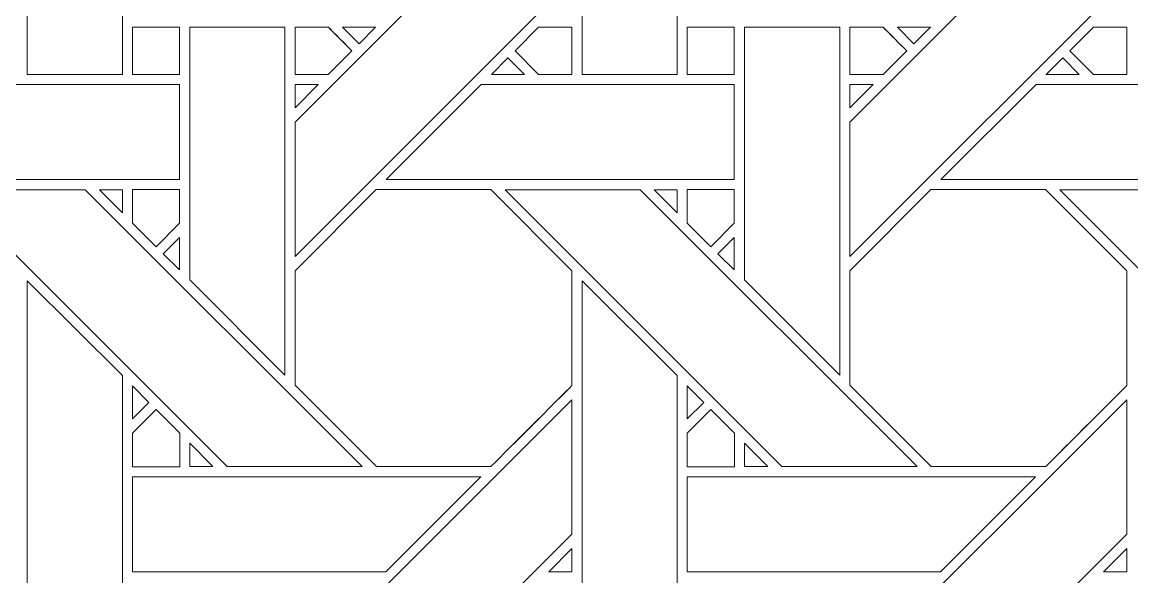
# Model space of a CAD drawing. Header units: inches. Extents: x 4.4 to 20.4, y 1.1 to 17.1.
# Drawn here: x 14.051 to 15.949, y 11.99 to 12.939 of the extents above; entities that cross this region are included whole.
import ezdxf

# ---------------------------------------------------------------- set-up
doc = ezdxf.new("R2010")
doc.units = ezdxf.units.IN
doc.header["$MEASUREMENT"] = 0
doc.layers.add('Design', color=7, linetype='Continuous', lineweight=0)

msp = doc.modelspace()

# ---------------------------------------------------------------- linework, layer by layer
at = {"layer": 'Design'}
for points, knots in [([(4.3829, 17.0948), (4.3829, 17.0948), (4.3829, 1.0948), (4.3829, 1.0948), (4.3829, 1.0948), (20.3829, 1.0948), (20.3829, 1.0948), (20.3829, 1.0948), (20.3829, 17.0948), (20.3829, 17.0948), (20.3829, 17.0948), (4.3829, 17.0948), (4.3829, 17.0948)], [0, 0, 0, 0, 1, 1, 1, 2, 2, 2, 3, 3, 3, 4, 4, 4, 4]), ([(19.3728, 16.2388), (19.3728, 16.2388), (5.2388, 16.2388), (5.2388, 16.2388), (5.2388, 16.2388), (5.2388, 1.9507), (5.2388, 1.9507), (5.2388, 1.9507), (19.5269, 1.9507), (19.5269, 1.9507), (19.5269, 1.9507), (19.5269, 16.2388), (19.5269, 16.2388), (19.5269, 16.2388), (19.3728, 16.2388), (19.3728, 16.2388)], [0, 0, 0, 0, 1, 1, 1, 2, 2, 2, 3, 3, 3, 4, 4, 4, 5, 5, 5, 5]), ([(14.0599, 12.8493), (14.0599, 12.8493), (14.0599, 13.4452), (14.0599, 13.4452), (14.0599, 13.4452), (14.2227, 13.283), (14.2227, 13.283), (14.2227, 13.283), (14.2227, 12.8493), (14.2227, 12.8493), (14.2227, 12.8493), (14.0599, 12.8493), (14.0599, 12.8493)], [0, 0, 0, 0, 1, 1, 1, 2, 2, 2, 3, 3, 3, 4, 4, 4, 4]), ([(15.0087, 12.8493), (15.0087, 12.8493), (15.0087, 13.4452), (15.0087, 13.4452), (15.0087, 13.4452), (15.1714, 13.283), (15.1714, 13.283), (15.1714, 13.283), (15.1714, 12.8493), (15.1714, 12.8493), (15.1714, 12.8493), (15.0087, 12.8493), (15.0087, 12.8493)], [0, 0, 0, 0, 1, 1, 1, 2, 2, 2, 3, 3, 3, 4, 4, 4, 4]), ([(14.9915, 13.0116), (14.9915, 13.0116), (14.5179, 12.5379), (14.5179, 12.5379), (14.5179, 12.5379), (14.5179, 12.768), (14.5179, 12.768), (14.5179, 12.768), (14.9915, 13.2416), (14.9915, 13.2416), (14.9915, 13.2416), (14.9915, 13.0116), (14.9915, 13.0116)], [0, 0, 0, 0, 1, 1, 1, 2, 2, 2, 3, 3, 3, 4, 4, 4, 4]), ([(15.4666, 12.5379), (15.4666, 12.5379), (15.4666, 12.768), (15.4666, 12.768), (15.4666, 12.768), (15.9403, 13.2416), (15.9403, 13.2416), (15.9403, 13.2416), (15.9403, 13.0116), (15.9403, 13.0116), (15.9403, 13.0116), (15.4666, 12.5379), (15.4666, 12.5379)], [0, 0, 0, 0, 1, 1, 1, 2, 2, 2, 3, 3, 3, 4, 4, 4, 4]), ([(14.24, 12.9301), (14.24, 12.9301), (14.3203, 12.9301), (14.3203, 12.9301), (14.3203, 12.9301), (14.3203, 12.8494), (14.3203, 12.8494), (14.3203, 12.8494), (14.24, 12.8494), (14.24, 12.8494), (14.24, 12.8494), (14.24, 12.9301), (14.24, 12.9301)], [0, 0, 0, 0, 1, 1, 1, 2, 2, 2, 3, 3, 3, 4, 4, 4, 4]), ([(14.24, 12.8494), (14.24, 12.8494), (14.24, 12.9301), (14.24, 12.9301), (14.24, 12.9301), (14.3203, 12.9301), (14.3203, 12.9301), (14.3203, 12.9301), (14.3203, 12.8494), (14.3203, 12.8494), (14.3203, 12.8494), (14.24, 12.8494), (14.24, 12.8494)], [0, 0, 0, 0, 1, 1, 1, 2, 2, 2, 3, 3, 3, 4, 4, 4, 4]), ([(14.3378, 12.4979), (14.3378, 12.4979), (14.3378, 12.9301), (14.3378, 12.9301), (14.3378, 12.9301), (14.5007, 12.9301), (14.5007, 12.9301), (14.5007, 12.9301), (14.5007, 12.335), (14.5007, 12.335), (14.5007, 12.335), (14.3378, 12.4979), (14.3378, 12.4979)], [0, 0, 0, 0, 1, 1, 1, 2, 2, 2, 3, 3, 3, 4, 4, 4, 4]), ([(14.5749, 12.9301), (14.5801, 12.925), (14.6108, 12.8942), (14.6153, 12.8898), (14.6153, 12.8898), (14.5748, 12.8494), (14.5748, 12.8494), (14.5748, 12.8494), (14.5179, 12.8494), (14.5179, 12.8494), (14.5179, 12.8494), (14.5179, 12.9301), (14.5179, 12.9301), (14.5179, 12.9301), (14.5749, 12.9301), (14.5749, 12.9301)], [0, 0, 0, 0, 1, 1, 1, 2, 2, 2, 3, 3, 3, 4, 4, 4, 5, 5, 5, 5]), ([(14.6153, 12.8898), (14.6153, 12.8898), (14.5748, 12.8494), (14.5748, 12.8494), (14.5748, 12.8494), (14.5179, 12.8494), (14.5179, 12.8494), (14.5179, 12.8494), (14.5179, 12.9301), (14.5179, 12.9301), (14.5179, 12.9301), (14.5749, 12.9301), (14.5749, 12.9301), (14.58, 12.9251), (14.6107, 12.8943), (14.6153, 12.8898)], [0, 0, 0, 0, 1, 1, 1, 2, 2, 2, 3, 3, 3, 4, 4, 4, 5, 5, 5, 5]), ([(14.5993, 12.9301), (14.5993, 12.9301), (14.6557, 12.9301), (14.6557, 12.9301), (14.6557, 12.9301), (14.6275, 12.9019), (14.6275, 12.9019), (14.6275, 12.9019), (14.5993, 12.9301), (14.5993, 12.9301)], [0, 0, 0, 0, 1, 1, 1, 2, 2, 2, 3, 3, 3, 3]), ([(14.9344, 12.8494), (14.9344, 12.8494), (14.8941, 12.8897), (14.8941, 12.8897), (14.8941, 12.8897), (14.9345, 12.9302), (14.9345, 12.9302), (14.9345, 12.9302), (14.9915, 12.9302), (14.9915, 12.9302), (14.9915, 12.9302), (14.9915, 12.8494), (14.9915, 12.8494), (14.9915, 12.8494), (14.9344, 12.8494), (14.9344, 12.8494)], [0, 0, 0, 0, 1, 1, 1, 2, 2, 2, 3, 3, 3, 4, 4, 4, 5, 5, 5, 5]), ([(14.9915, 12.8494), (14.9915, 12.8494), (14.9344, 12.8494), (14.9344, 12.8494), (14.9344, 12.8494), (14.8941, 12.8897), (14.8941, 12.8897), (14.8941, 12.8897), (14.9345, 12.9302), (14.9345, 12.9302), (14.9345, 12.9302), (14.9915, 12.9302), (14.9915, 12.9302), (14.9915, 12.9302), (14.9915, 12.8494), (14.9915, 12.8494)], [0, 0, 0, 0, 1, 1, 1, 2, 2, 2, 3, 3, 3, 4, 4, 4, 5, 5, 5, 5]), ([(15.1887, 12.9301), (15.1887, 12.9301), (15.269, 12.9301), (15.269, 12.9301), (15.269, 12.9301), (15.269, 12.8494), (15.269, 12.8494), (15.269, 12.8494), (15.1887, 12.8494), (15.1887, 12.8494), (15.1887, 12.8494), (15.1887, 12.9301), (15.1887, 12.9301)], [0, 0, 0, 0, 1, 1, 1, 2, 2, 2, 3, 3, 3, 4, 4, 4, 4]), ([(15.1887, 12.8494), (15.1887, 12.8494), (15.1887, 12.9301), (15.1887, 12.9301), (15.1887, 12.9301), (15.269, 12.9301), (15.269, 12.9301), (15.269, 12.9301), (15.269, 12.8494), (15.269, 12.8494), (15.269, 12.8494), (15.1887, 12.8494), (15.1887, 12.8494)], [0, 0, 0, 0, 1, 1, 1, 2, 2, 2, 3, 3, 3, 4, 4, 4, 4]), ([(15.2865, 12.4979), (15.2865, 12.4979), (15.2865, 12.9301), (15.2865, 12.9301), (15.2865, 12.9301), (15.4494, 12.9301), (15.4494, 12.9301), (15.4494, 12.9301), (15.4494, 12.335), (15.4494, 12.335), (15.4494, 12.335), (15.2865, 12.4979), (15.2865, 12.4979)], [0, 0, 0, 0, 1, 1, 1, 2, 2, 2, 3, 3, 3, 4, 4, 4, 4]), ([(15.5237, 12.9301), (15.5288, 12.925), (15.5596, 12.8942), (15.564, 12.8898), (15.564, 12.8898), (15.5236, 12.8494), (15.5236, 12.8494), (15.5236, 12.8494), (15.4666, 12.8494), (15.4666, 12.8494), (15.4666, 12.8494), (15.4666, 12.9301), (15.4666, 12.9301), (15.4666, 12.9301), (15.5237, 12.9301), (15.5237, 12.9301)], [0, 0, 0, 0, 1, 1, 1, 2, 2, 2, 3, 3, 3, 4, 4, 4, 5, 5, 5, 5]), ([(15.5483, 12.9054), (15.5483, 12.9054), (15.564, 12.8898), (15.564, 12.8898), (15.564, 12.8898), (15.5236, 12.8494), (15.5236, 12.8494), (15.5236, 12.8494), (15.4666, 12.8494), (15.4666, 12.8494), (15.4666, 12.8494), (15.4666, 12.9301), (15.4666, 12.9301), (15.4666, 12.9301), (15.5237, 12.9301), (15.5237, 12.9301), (15.5291, 12.9248), (15.539, 12.9148), (15.5483, 12.9054)], [0, 0, 0, 0, 1, 1, 1, 2, 2, 2, 3, 3, 3, 4, 4, 4, 5, 5, 5, 6, 6, 6, 6]), ([(15.548, 12.9301), (15.548, 12.9301), (15.6045, 12.9301), (15.6045, 12.9301), (15.6045, 12.9301), (15.5762, 12.9019), (15.5762, 12.9019), (15.5762, 12.9019), (15.548, 12.9301), (15.548, 12.9301)], [0, 0, 0, 0, 1, 1, 1, 2, 2, 2, 3, 3, 3, 3]), ([(15.8832, 12.8494), (15.8832, 12.8494), (15.8428, 12.8897), (15.8428, 12.8897), (15.8428, 12.8897), (15.8832, 12.9302), (15.8832, 12.9302), (15.8832, 12.9302), (15.9403, 12.9302), (15.9403, 12.9302), (15.9403, 12.9302), (15.9403, 12.8494), (15.9403, 12.8494), (15.9403, 12.8494), (15.8832, 12.8494), (15.8832, 12.8494)], [0, 0, 0, 0, 1, 1, 1, 2, 2, 2, 3, 3, 3, 4, 4, 4, 5, 5, 5, 5]), ([(15.9403, 12.8494), (15.9403, 12.8494), (15.8832, 12.8494), (15.8832, 12.8494), (15.8832, 12.8494), (15.8428, 12.8897), (15.8428, 12.8897), (15.8428, 12.8897), (15.8832, 12.9302), (15.8832, 12.9302), (15.8832, 12.9302), (15.9403, 12.9302), (15.9403, 12.9302), (15.9403, 12.9302), (15.9403, 12.8494), (15.9403, 12.8494)], [0, 0, 0, 0, 1, 1, 1, 2, 2, 2, 3, 3, 3, 4, 4, 4, 5, 5, 5, 5]), ([(14.8537, 12.8493), (14.8537, 12.8493), (14.8819, 12.8776), (14.8819, 12.8776), (14.8819, 12.8776), (14.9102, 12.8493), (14.9102, 12.8493), (14.9102, 12.8493), (14.8537, 12.8493), (14.8537, 12.8493)], [0, 0, 0, 0, 1, 1, 1, 2, 2, 2, 3, 3, 3, 3]), ([(15.8307, 12.8776), (15.8307, 12.8776), (15.8589, 12.8493), (15.8589, 12.8493), (15.8589, 12.8493), (15.8024, 12.8493), (15.8024, 12.8493), (15.8024, 12.8493), (15.8307, 12.8776), (15.8307, 12.8776)], [0, 0, 0, 0, 1, 1, 1, 2, 2, 2, 3, 3, 3, 3]), ([(14.3203, 12.8322), (14.3203, 12.8322), (14.3203, 12.6694), (14.3203, 12.6694), (14.3203, 12.6694), (13.725, 12.6694), (13.725, 12.6694), (13.725, 12.6694), (13.8878, 12.8322), (13.8878, 12.8322), (13.8878, 12.8322), (14.3203, 12.8322), (14.3203, 12.8322)], [0, 0, 0, 0, 1, 1, 1, 2, 2, 2, 3, 3, 3, 4, 4, 4, 4]), ([(14.5577, 12.8322), (14.5577, 12.8322), (14.5179, 12.7924), (14.5179, 12.7924), (14.5179, 12.7924), (14.5179, 12.8322), (14.5179, 12.8322), (14.5179, 12.8322), (14.5577, 12.8322), (14.5577, 12.8322)], [0, 0, 0, 0, 1, 1, 1, 2, 2, 2, 3, 3, 3, 3]), ([(15.269, 12.8322), (15.269, 12.8322), (15.269, 12.6694), (15.269, 12.6694), (15.269, 12.6694), (14.6737, 12.6694), (14.6737, 12.6694), (14.6737, 12.6694), (14.8365, 12.8322), (14.8365, 12.8322), (14.8365, 12.8322), (15.269, 12.8322), (15.269, 12.8322)], [0, 0, 0, 0, 1, 1, 1, 2, 2, 2, 3, 3, 3, 4, 4, 4, 4]), ([(15.5064, 12.8322), (15.5064, 12.8322), (15.4666, 12.7924), (15.4666, 12.7924), (15.4666, 12.7924), (15.4666, 12.8322), (15.4666, 12.8322), (15.4666, 12.8322), (15.5064, 12.8322), (15.5064, 12.8322)], [0, 0, 0, 0, 1, 1, 1, 2, 2, 2, 3, 3, 3, 3]), ([(16.2177, 12.8322), (16.2177, 12.8322), (16.2177, 12.6694), (16.2177, 12.6694), (16.2177, 12.6694), (15.6224, 12.6694), (15.6224, 12.6694), (15.6224, 12.6694), (15.7853, 12.8322), (15.7853, 12.8322), (15.7853, 12.8322), (16.2177, 12.8322), (16.2177, 12.8322)], [0, 0, 0, 0, 1, 1, 1, 2, 2, 2, 3, 3, 3, 4, 4, 4, 4]), ([(14.6329, 12.1786), (14.6329, 12.1786), (14.4018, 12.1786), (14.4018, 12.1786), (14.4018, 12.1786), (13.9283, 12.6522), (13.9283, 12.6522), (13.9283, 12.6522), (14.1592, 12.6522), (14.1592, 12.6522), (14.1592, 12.6522), (14.6329, 12.1786), (14.6329, 12.1786)], [0, 0, 0, 0, 1, 1, 1, 2, 2, 2, 3, 3, 3, 4, 4, 4, 4]), ([(14.1833, 12.6522), (14.1833, 12.6522), (14.2228, 12.6522), (14.2228, 12.6522), (14.2228, 12.6522), (14.2228, 12.6124), (14.2228, 12.6124), (14.2228, 12.6124), (14.1833, 12.6522), (14.1833, 12.6522)], [0, 0, 0, 0, 1, 1, 1, 2, 2, 2, 3, 3, 3, 3]), ([(14.3203, 12.6523), (14.3203, 12.6523), (14.3203, 12.5947), (14.3203, 12.5947), (14.3203, 12.5947), (14.2803, 12.5547), (14.2803, 12.5547), (14.2803, 12.5547), (14.24, 12.5951), (14.24, 12.5951), (14.24, 12.5951), (14.24, 12.6523), (14.24, 12.6523), (14.24, 12.6523), (14.3203, 12.6523), (14.3203, 12.6523)], [0, 0, 0, 0, 1, 1, 1, 2, 2, 2, 3, 3, 3, 4, 4, 4, 5, 5, 5, 5]), ([(14.2803, 12.5547), (14.2803, 12.5547), (14.24, 12.5951), (14.24, 12.5951), (14.24, 12.5951), (14.24, 12.6523), (14.24, 12.6523), (14.24, 12.6523), (14.3203, 12.6523), (14.3203, 12.6523), (14.3203, 12.6523), (14.3203, 12.5947), (14.3203, 12.5947), (14.3203, 12.5947), (14.2803, 12.5547), (14.2803, 12.5547)], [0, 0, 0, 0, 1, 1, 1, 2, 2, 2, 3, 3, 3, 4, 4, 4, 5, 5, 5, 5]), ([(14.6566, 12.6523), (14.6566, 12.6523), (14.8528, 12.6523), (14.8528, 12.6523), (14.8528, 12.6523), (14.9915, 12.5135), (14.9915, 12.5135), (14.9915, 12.5135), (14.9915, 12.3173), (14.9915, 12.3173), (14.9737, 12.2994), (14.8618, 12.1876), (14.8528, 12.1786), (14.8528, 12.1786), (14.6571, 12.1786), (14.6571, 12.1786), (14.6571, 12.1786), (14.5179, 12.3179), (14.5179, 12.3179), (14.5179, 12.3179), (14.5179, 12.5135), (14.5179, 12.5135), (14.5179, 12.5135), (14.6566, 12.6523), (14.6566, 12.6523)], [0, 0, 0, 0, 1, 1, 1, 2, 2, 2, 3, 3, 3, 4, 4, 4, 5, 5, 5, 6, 6, 6, 7, 7, 7, 8, 8, 8, 8]), ([(14.9915, 12.5135), (14.9915, 12.5135), (14.9915, 12.3173), (14.9915, 12.3173), (14.9734, 12.2991), (14.8616, 12.1874), (14.8528, 12.1786), (14.8528, 12.1786), (14.6571, 12.1786), (14.6571, 12.1786), (14.6571, 12.1786), (14.5179, 12.3179), (14.5179, 12.3179), (14.5179, 12.3179), (14.5179, 12.5135), (14.5179, 12.5135), (14.5179, 12.5135), (14.6566, 12.6523), (14.6566, 12.6523), (14.6566, 12.6523), (14.8528, 12.6523), (14.8528, 12.6523), (14.8528, 12.6523), (14.9915, 12.5135), (14.9915, 12.5135)], [0, 0, 0, 0, 1, 1, 1, 2, 2, 2, 3, 3, 3, 4, 4, 4, 5, 5, 5, 6, 6, 6, 7, 7, 7, 8, 8, 8, 8]), ([(15.5816, 12.1786), (15.5816, 12.1786), (15.3506, 12.1786), (15.3506, 12.1786), (15.3506, 12.1786), (14.877, 12.6522), (14.877, 12.6522), (14.877, 12.6522), (15.1079, 12.6522), (15.1079, 12.6522), (15.1079, 12.6522), (15.5816, 12.1786), (15.5816, 12.1786)], [0, 0, 0, 0, 1, 1, 1, 2, 2, 2, 3, 3, 3, 4, 4, 4, 4]), ([(15.1321, 12.6522), (15.1321, 12.6522), (15.1715, 12.6522), (15.1715, 12.6522), (15.1715, 12.6522), (15.1715, 12.6124), (15.1715, 12.6124), (15.1715, 12.6124), (15.1321, 12.6522), (15.1321, 12.6522)], [0, 0, 0, 0, 1, 1, 1, 2, 2, 2, 3, 3, 3, 3]), ([(15.269, 12.6523), (15.269, 12.6523), (15.269, 12.5947), (15.269, 12.5947), (15.269, 12.5947), (15.2291, 12.5547), (15.2291, 12.5547), (15.2291, 12.5547), (15.1887, 12.5951), (15.1887, 12.5951), (15.1887, 12.5951), (15.1887, 12.6523), (15.1887, 12.6523), (15.1887, 12.6523), (15.269, 12.6523), (15.269, 12.6523)], [0, 0, 0, 0, 1, 1, 1, 2, 2, 2, 3, 3, 3, 4, 4, 4, 5, 5, 5, 5]), ([(15.2291, 12.5547), (15.2291, 12.5547), (15.1887, 12.5951), (15.1887, 12.5951), (15.1887, 12.5951), (15.1887, 12.6523), (15.1887, 12.6523), (15.1887, 12.6523), (15.269, 12.6523), (15.269, 12.6523), (15.269, 12.6523), (15.269, 12.5947), (15.269, 12.5947), (15.269, 12.5947), (15.2291, 12.5547), (15.2291, 12.5547)], [0, 0, 0, 0, 1, 1, 1, 2, 2, 2, 3, 3, 3, 4, 4, 4, 5, 5, 5, 5]), ([(15.6053, 12.6523), (15.6053, 12.6523), (15.8015, 12.6523), (15.8015, 12.6523), (15.8015, 12.6523), (15.9403, 12.5135), (15.9403, 12.5135), (15.9403, 12.5135), (15.9403, 12.3173), (15.9403, 12.3173), (15.9225, 12.2994), (15.8105, 12.1876), (15.8016, 12.1786), (15.8016, 12.1786), (15.6058, 12.1786), (15.6058, 12.1786), (15.6058, 12.1786), (15.4666, 12.3179), (15.4666, 12.3179), (15.4666, 12.3179), (15.4666, 12.5135), (15.4666, 12.5135), (15.4666, 12.5135), (15.6053, 12.6523), (15.6053, 12.6523)], [0, 0, 0, 0, 1, 1, 1, 2, 2, 2, 3, 3, 3, 4, 4, 4, 5, 5, 5, 6, 6, 6, 7, 7, 7, 8, 8, 8, 8]), ([(15.9403, 12.3173), (15.9221, 12.299), (15.8103, 12.1874), (15.8016, 12.1786), (15.8016, 12.1786), (15.6058, 12.1786), (15.6058, 12.1786), (15.6058, 12.1786), (15.4666, 12.3179), (15.4666, 12.3179), (15.4666, 12.3179), (15.4666, 12.5135), (15.4666, 12.5135), (15.4666, 12.5135), (15.6053, 12.6523), (15.6053, 12.6523), (15.6053, 12.6523), (15.8015, 12.6523), (15.8015, 12.6523), (15.8015, 12.6523), (15.9403, 12.5135), (15.9403, 12.5135), (15.9403, 12.5135), (15.9403, 12.3173), (15.9403, 12.3173)], [0, 0, 0, 0, 1, 1, 1, 2, 2, 2, 3, 3, 3, 4, 4, 4, 5, 5, 5, 6, 6, 6, 7, 7, 7, 8, 8, 8, 8]), ([(16.5303, 12.1786), (16.5303, 12.1786), (16.2993, 12.1786), (16.2993, 12.1786), (16.2993, 12.1786), (15.8257, 12.6522), (15.8257, 12.6522), (15.8257, 12.6522), (16.0567, 12.6522), (16.0567, 12.6522), (16.0567, 12.6522), (16.5303, 12.1786), (16.5303, 12.1786)], [0, 0, 0, 0, 1, 1, 1, 2, 2, 2, 3, 3, 3, 4, 4, 4, 4]), ([(14.3203, 12.5704), (14.3203, 12.5704), (14.3203, 12.5152), (14.3203, 12.5152), (14.3203, 12.5152), (14.2925, 12.5426), (14.2925, 12.5426), (14.2925, 12.5426), (14.3203, 12.5704), (14.3203, 12.5704)], [0, 0, 0, 0, 1, 1, 1, 2, 2, 2, 3, 3, 3, 3]), ([(15.269, 12.5704), (15.269, 12.5704), (15.269, 12.5152), (15.269, 12.5152), (15.269, 12.5152), (15.2412, 12.5426), (15.2412, 12.5426), (15.2412, 12.5426), (15.269, 12.5704), (15.269, 12.5704)], [0, 0, 0, 0, 1, 1, 1, 2, 2, 2, 3, 3, 3, 3]), ([(14.0599, 11.9006), (14.0599, 11.9006), (14.0599, 12.4964), (14.0599, 12.4964), (14.0599, 12.4964), (14.2227, 12.3343), (14.2227, 12.3343), (14.2227, 12.3343), (14.2227, 11.9006), (14.2227, 11.9006), (14.2227, 11.9006), (14.0599, 11.9006), (14.0599, 11.9006)], [0, 0, 0, 0, 1, 1, 1, 2, 2, 2, 3, 3, 3, 4, 4, 4, 4]), ([(15.0087, 11.9006), (15.0087, 11.9006), (15.0087, 12.4964), (15.0087, 12.4964), (15.0087, 12.4964), (15.1714, 12.3343), (15.1714, 12.3343), (15.1714, 12.3343), (15.1714, 11.9006), (15.1714, 11.9006), (15.1714, 11.9006), (15.0087, 11.9006), (15.0087, 11.9006)], [0, 0, 0, 0, 1, 1, 1, 2, 2, 2, 3, 3, 3, 4, 4, 4, 4]), ([(14.24, 12.26), (14.24, 12.26), (14.24, 12.3168), (14.24, 12.3168), (14.24, 12.3168), (14.2682, 12.2882), (14.2682, 12.2882), (14.2682, 12.2882), (14.24, 12.26), (14.24, 12.26)], [0, 0, 0, 0, 1, 1, 1, 2, 2, 2, 3, 3, 3, 3]), ([(15.1887, 12.26), (15.1887, 12.26), (15.1887, 12.3168), (15.1887, 12.3168), (15.1887, 12.3168), (15.2169, 12.2882), (15.2169, 12.2882), (15.2169, 12.2882), (15.1887, 12.26), (15.1887, 12.26)], [0, 0, 0, 0, 1, 1, 1, 2, 2, 2, 3, 3, 3, 3]), ([(14.9915, 12.0628), (14.9915, 12.0628), (14.5179, 11.5892), (14.5179, 11.5892), (14.5179, 11.5892), (14.5179, 11.8193), (14.5179, 11.8193), (14.5179, 11.8193), (14.9915, 12.2929), (14.9915, 12.2929), (14.9915, 12.2929), (14.9915, 12.0628), (14.9915, 12.0628)], [0, 0, 0, 0, 1, 1, 1, 2, 2, 2, 3, 3, 3, 4, 4, 4, 4]), ([(15.4666, 11.5892), (15.4666, 11.5892), (15.4666, 11.8193), (15.4666, 11.8193), (15.4666, 11.8193), (15.9403, 12.2929), (15.9403, 12.2929), (15.9403, 12.2929), (15.9403, 12.0628), (15.9403, 12.0628), (15.9403, 12.0628), (15.4666, 11.5892), (15.4666, 11.5892)], [0, 0, 0, 0, 1, 1, 1, 2, 2, 2, 3, 3, 3, 4, 4, 4, 4]), ([(14.24, 12.1784), (14.24, 12.1784), (14.24, 12.2357), (14.24, 12.2357), (14.24, 12.2357), (14.2803, 12.276), (14.2803, 12.276), (14.2803, 12.276), (14.3207, 12.2357), (14.3207, 12.2357), (14.3207, 12.2357), (14.3207, 12.1784), (14.3207, 12.1784), (14.3207, 12.1784), (14.24, 12.1784), (14.24, 12.1784)], [0, 0, 0, 0, 1, 1, 1, 2, 2, 2, 3, 3, 3, 4, 4, 4, 5, 5, 5, 5]), ([(14.2803, 12.276), (14.2803, 12.276), (14.3207, 12.2357), (14.3207, 12.2357), (14.3207, 12.2357), (14.3207, 12.1784), (14.3207, 12.1784), (14.3207, 12.1784), (14.24, 12.1784), (14.24, 12.1784), (14.24, 12.1784), (14.24, 12.2357), (14.24, 12.2357), (14.24, 12.2357), (14.2803, 12.276), (14.2803, 12.276)], [0, 0, 0, 0, 1, 1, 1, 2, 2, 2, 3, 3, 3, 4, 4, 4, 5, 5, 5, 5]), ([(15.1887, 12.1784), (15.1887, 12.1784), (15.1887, 12.2357), (15.1887, 12.2357), (15.1887, 12.2357), (15.2291, 12.276), (15.2291, 12.276), (15.2291, 12.276), (15.2694, 12.2357), (15.2694, 12.2357), (15.2694, 12.2357), (15.2694, 12.1784), (15.2694, 12.1784), (15.2694, 12.1784), (15.1887, 12.1784), (15.1887, 12.1784)], [0, 0, 0, 0, 1, 1, 1, 2, 2, 2, 3, 3, 3, 4, 4, 4, 5, 5, 5, 5]), ([(15.2291, 12.276), (15.2291, 12.276), (15.2694, 12.2357), (15.2694, 12.2357), (15.2694, 12.2357), (15.2694, 12.1784), (15.2694, 12.1784), (15.2694, 12.1784), (15.1887, 12.1784), (15.1887, 12.1784), (15.1887, 12.1784), (15.1887, 12.2357), (15.1887, 12.2357), (15.1887, 12.2357), (15.2291, 12.276), (15.2291, 12.276)], [0, 0, 0, 0, 1, 1, 1, 2, 2, 2, 3, 3, 3, 4, 4, 4, 5, 5, 5, 5]), ([(14.3379, 12.1786), (14.3379, 12.1786), (14.3379, 12.2184), (14.3379, 12.2184), (14.3379, 12.2184), (14.3776, 12.1786), (14.3776, 12.1786), (14.3776, 12.1786), (14.3379, 12.1786), (14.3379, 12.1786)], [0, 0, 0, 0, 1, 1, 1, 2, 2, 2, 3, 3, 3, 3]), ([(15.2866, 12.1786), (15.2866, 12.1786), (15.2866, 12.2184), (15.2866, 12.2184), (15.2866, 12.2184), (15.3264, 12.1786), (15.3264, 12.1786), (15.3264, 12.1786), (15.2866, 12.1786), (15.2866, 12.1786)], [0, 0, 0, 0, 1, 1, 1, 2, 2, 2, 3, 3, 3, 3]), ([(14.8357, 12.1613), (14.8357, 12.1613), (14.673, 11.9986), (14.673, 11.9986), (14.673, 11.9986), (14.24, 11.9986), (14.24, 11.9986), (14.24, 11.9986), (14.24, 12.1613), (14.24, 12.1613), (14.24, 12.1613), (14.8357, 12.1613), (14.8357, 12.1613)], [0, 0, 0, 0, 1, 1, 1, 2, 2, 2, 3, 3, 3, 4, 4, 4, 4]), ([(15.6217, 11.9986), (15.6217, 11.9986), (15.1887, 11.9986), (15.1887, 11.9986), (15.1887, 11.9986), (15.1887, 12.1613), (15.1887, 12.1613), (15.1887, 12.1613), (15.7844, 12.1613), (15.7844, 12.1613), (15.7844, 12.1613), (15.6217, 11.9986), (15.6217, 11.9986)], [0, 0, 0, 0, 1, 1, 1, 2, 2, 2, 3, 3, 3, 4, 4, 4, 4]), ([(14.9517, 11.9987), (14.9517, 11.9987), (14.9915, 12.0384), (14.9915, 12.0384), (14.9915, 12.0384), (14.9915, 11.9987), (14.9915, 11.9987), (14.9915, 11.9987), (14.9517, 11.9987), (14.9517, 11.9987)], [0, 0, 0, 0, 1, 1, 1, 2, 2, 2, 3, 3, 3, 3]), ([(15.9403, 12.0384), (15.9403, 12.0384), (15.9403, 11.9987), (15.9403, 11.9987), (15.9403, 11.9987), (15.9005, 11.9987), (15.9005, 11.9987), (15.9005, 11.9987), (15.9403, 12.0384), (15.9403, 12.0384)], [0, 0, 0, 0, 1, 1, 1, 2, 2, 2, 3, 3, 3, 3])]:
    msp.add_open_spline(points, degree=3, knots=knots, dxfattribs=at)

doc.saveas('drawing.dxf')
